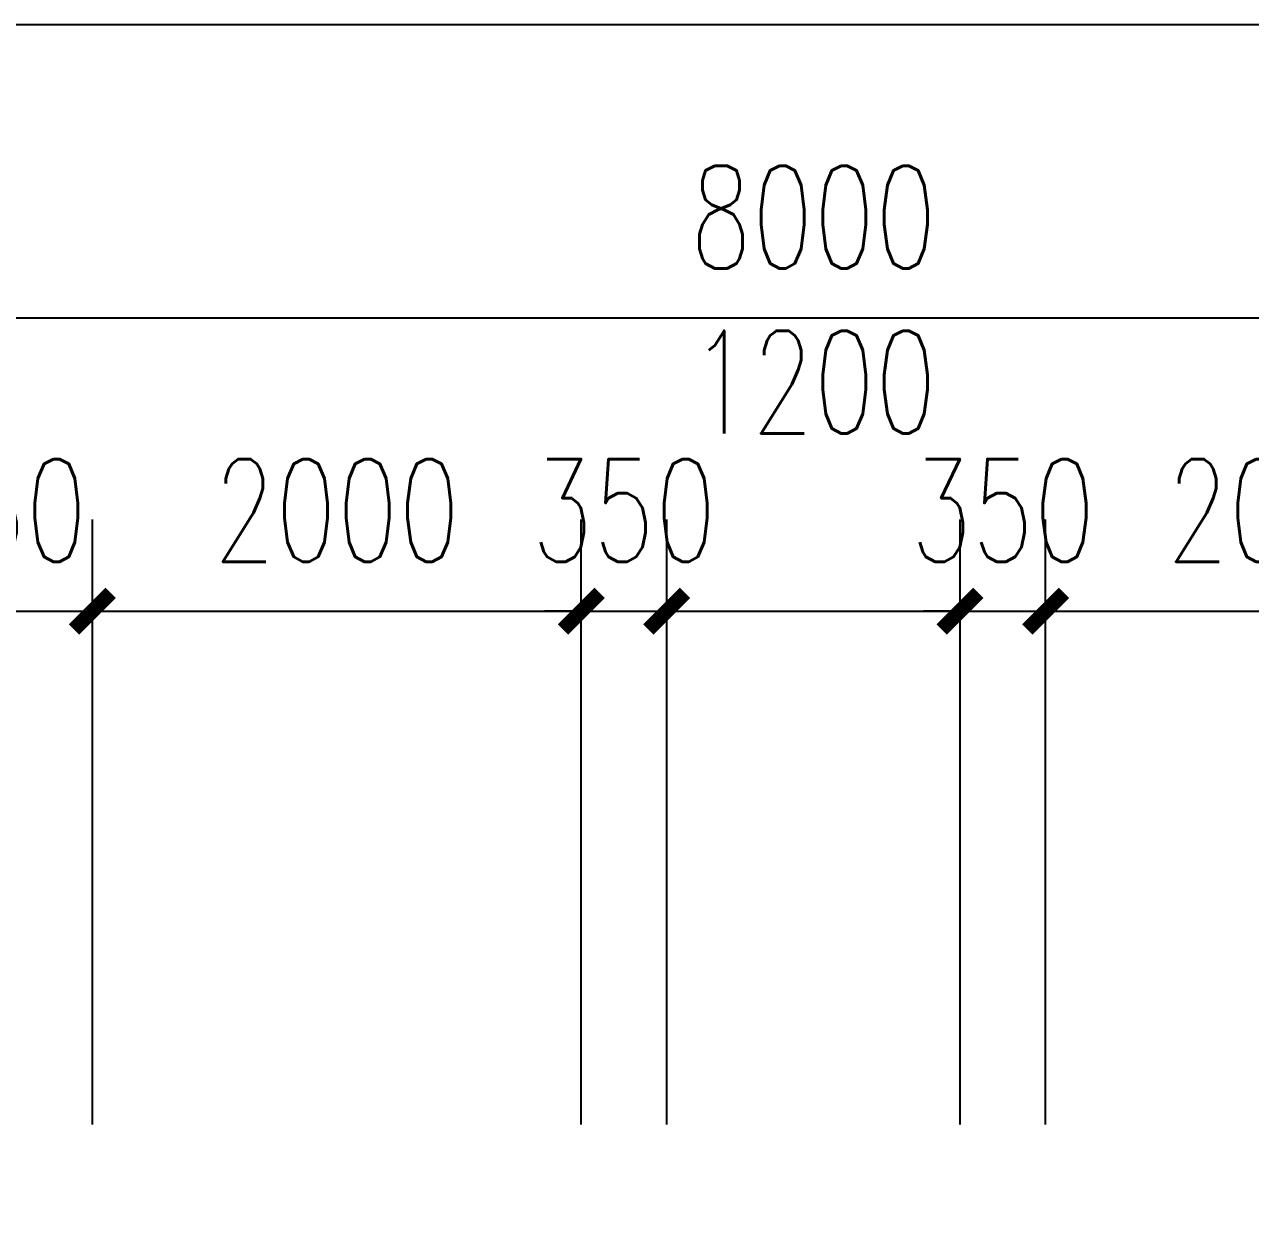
# Model space of a CAD drawing. Extents: x 0 to 2972856, y -1269770 to 0.
# Drawn here: x 2715928 to 2720944, y -1151346 to -1146396 of the extents above; entities that cross this region are included whole.
import ezdxf

# ---------------------------------------------------------------- set-up
doc = ezdxf.new("R2010")
doc.units = 0
doc.header["$LTSCALE"] = 1000
doc.header["$PDSIZE"] = 50
doc.layers.add('1-建筑底图', color=8, linetype='Continuous')
doc.styles.add('A_DIM_T3', font='SIMPLEX', dxfattribs={"width": 0.7, "bigfont": 'HZ'})
doc.dimstyles.new('_TCH_ARCH&&150', dxfattribs={"dimtxt": 420, "dimasz": 150, "dimexe": 375, "dimexo": 450, "dimgap": 202.5, "dimtad": 1, "dimdec": 0, "dimzin": 0, "dimdsep": 46, "dimtxsty": 'A_DIM_T3', "dimblk": 'ARCHTICK', "dimcen": 0.09, "dimclrt": 7, "dimazin": 2, "dimtfac": 1, "dimtdec": 0, "dimtix": 1, "dimtmove": 2, "dimatfit": 3, "dimfxl": 150, "dimtolj": 1, "dimtzin": 0, "dimarcsym": 0})

# ---------------------------------------------------------------- blocks, each defined once
blk = doc.blocks.new('_ArchTick')
at = {"color": 0, "linetype": 'ByBlock', "const_width": 0.4}
blk.add_lwpolyline([(-0.5, -0.5), (0.5, 0.5)], dxfattribs=at)
blk = doc.blocks.new('*D1143')
at = {"layer": '1-建筑底图', "color": 0, "lineweight": -2, "transparency": 16777216}
for p, q in [((2060076.6, -1145125.4), (2060076.6, -1140250.4)), ((2167276.6, -1145125.4), (2167276.6, -1140250.4)), ((2060076.6, -1140625.4), (2167276.6, -1140625.4))]:
    blk.add_line(p, q, dxfattribs=at)
at = {"layer": 'Defpoints', "color": 0, "transparency": 16777216}
for p in [(2167276.6, -1140625.4), (2060076.6, -1145575.4), (2167276.6, -1145575.4)]:
    blk.add_point(p, dxfattribs=at)
at = {"layer": '1-建筑底图', "color": 0, "lineweight": -2, "transparency": 16777216, "xscale": 150, "yscale": 150, "zscale": 150, "rotation": 180}
blk.add_blockref('_ArchTick', (2060076.6, -1140625.4), dxfattribs=at)
at = {"layer": '1-建筑底图', "color": 0, "lineweight": -2, "transparency": 16777216, "xscale": 150, "yscale": 150, "zscale": 150}
blk.add_blockref('_ArchTick', (2167276.6, -1140625.4), dxfattribs=at)
at = {"layer": '1-建筑底图', "color": 7, "transparency": 16777216, "insert": (2113676.6, -1140212.9), "char_height": 420, "attachment_point": 5, "style": 'A_DIM_T3'}
blk.add_mtext('\\A1;107200', dxfattribs=at)
blk = doc.blocks.new('*D1150')
at = {"layer": '1-建筑底图', "color": 0, "lineweight": -2, "transparency": 16777216}
for p, q in [((2100376.6, -1145125.4), (2100376.6, -1141450.4)), ((2108376.6, -1145125.4), (2108376.6, -1141450.4)), ((2100376.6, -1141825.4), (2108376.6, -1141825.4))]:
    blk.add_line(p, q, dxfattribs=at)
at = {"layer": 'Defpoints', "color": 0, "transparency": 16777216}
for p in [(2108376.6, -1141825.4), (2100376.6, -1145575.4), (2108376.6, -1145575.4)]:
    blk.add_point(p, dxfattribs=at)
at = {"layer": '1-建筑底图', "color": 0, "lineweight": -2, "transparency": 16777216, "xscale": 150, "yscale": 150, "zscale": 150, "rotation": 180}
blk.add_blockref('_ArchTick', (2100376.6, -1141825.4), dxfattribs=at)
at = {"layer": '1-建筑底图', "color": 0, "lineweight": -2, "transparency": 16777216, "xscale": 150, "yscale": 150, "zscale": 150}
blk.add_blockref('_ArchTick', (2108376.6, -1141825.4), dxfattribs=at)
at = {"layer": '1-建筑底图', "color": 7, "transparency": 16777216, "insert": (2104376.6, -1141412.9), "char_height": 420, "attachment_point": 5, "style": 'A_DIM_T3'}
blk.add_mtext('\\A1;8000', dxfattribs=at)
blk = doc.blocks.new('*D1233')
at = {"layer": '1-建筑底图', "color": 0, "lineweight": -2, "transparency": 16777216}
for p, q in [((2105326.6, -1145125.4), (2105326.6, -1142650.4)), ((2107326.6, -1145125.4), (2107326.6, -1142650.4)), ((2105326.6, -1143025.4), (2107326.6, -1143025.4))]:
    blk.add_line(p, q, dxfattribs=at)
at = {"layer": 'Defpoints', "color": 0, "transparency": 16777216}
for p in [(2107326.6, -1143025.4), (2105326.6, -1145575.4), (2107326.6, -1145575.4)]:
    blk.add_point(p, dxfattribs=at)
at = {"layer": '1-建筑底图', "color": 0, "lineweight": -2, "transparency": 16777216, "xscale": 150, "yscale": 150, "zscale": 150, "rotation": 180}
blk.add_blockref('_ArchTick', (2105326.6, -1143025.4), dxfattribs=at)
at = {"layer": '1-建筑底图', "color": 0, "lineweight": -2, "transparency": 16777216, "xscale": 150, "yscale": 150, "zscale": 150}
blk.add_blockref('_ArchTick', (2107326.6, -1143025.4), dxfattribs=at)
at = {"layer": '1-建筑底图', "color": 7, "transparency": 16777216, "insert": (2106326.6, -1142612.9), "char_height": 420, "attachment_point": 5, "style": 'A_DIM_T3'}
blk.add_mtext('\\A1;2000', dxfattribs=at)
blk = doc.blocks.new('*D1234')
at = {"layer": '1-建筑底图', "color": 0, "lineweight": -2, "transparency": 16777216}
for p, q in [((2104976.6, -1145125.4), (2104976.6, -1142650.4)), ((2105326.6, -1145125.4), (2105326.6, -1142650.4)), ((2104976.6, -1143025.4), (2104826.6, -1143025.4)), ((2104976.6, -1143025.4), (2105326.6, -1143025.4)), ((2105326.6, -1143025.4), (2105476.6, -1143025.4))]:
    blk.add_line(p, q, dxfattribs=at)
at = {"layer": 'Defpoints', "color": 0, "transparency": 16777216}
for p in [(2105326.6, -1143025.4), (2104976.6, -1145575.4), (2105326.6, -1145575.4)]:
    blk.add_point(p, dxfattribs=at)
at = {"layer": '1-建筑底图', "color": 0, "lineweight": -2, "transparency": 16777216, "xscale": 150, "yscale": 150, "zscale": 150}
blk.add_blockref('_ArchTick', (2104976.6, -1143025.4), dxfattribs=at)
at = {"layer": '1-建筑底图', "color": 0, "lineweight": -2, "transparency": 16777216, "xscale": 150, "yscale": 150, "zscale": 150, "rotation": 180}
blk.add_blockref('_ArchTick', (2105326.6, -1143025.4), dxfattribs=at)
at = {"layer": '1-建筑底图', "color": 7, "transparency": 16777216, "insert": (2105151.6, -1142612.9), "char_height": 420, "attachment_point": 5, "style": 'A_DIM_T3'}
blk.add_mtext('\\A1;350', dxfattribs=at)
blk = doc.blocks.new('*D1235')
at = {"layer": '1-建筑底图', "color": 0, "lineweight": -2, "transparency": 16777216}
for p, q in [((2103776.6, -1145125.4), (2103776.6, -1142650.4)), ((2104976.6, -1145125.4), (2104976.6, -1142650.4)), ((2103776.6, -1143025.4), (2104976.6, -1143025.4))]:
    blk.add_line(p, q, dxfattribs=at)
at = {"layer": 'Defpoints', "color": 0, "transparency": 16777216}
for p in [(2104976.6, -1143025.4), (2103776.6, -1145575.4), (2104976.6, -1145575.4)]:
    blk.add_point(p, dxfattribs=at)
at = {"layer": '1-建筑底图', "color": 0, "lineweight": -2, "transparency": 16777216, "xscale": 150, "yscale": 150, "zscale": 150, "rotation": 180}
blk.add_blockref('_ArchTick', (2103776.6, -1143025.4), dxfattribs=at)
at = {"layer": '1-建筑底图', "color": 0, "lineweight": -2, "transparency": 16777216, "xscale": 150, "yscale": 150, "zscale": 150}
blk.add_blockref('_ArchTick', (2104976.6, -1143025.4), dxfattribs=at)
at = {"layer": '1-建筑底图', "color": 7, "transparency": 16777216, "insert": (2104376.6, -1142087.9), "char_height": 420, "attachment_point": 5, "style": 'A_DIM_T3'}
blk.add_mtext('\\A1;1200', dxfattribs=at)
blk = doc.blocks.new('*D1236')
at = {"layer": '1-建筑底图', "color": 0, "lineweight": -2, "transparency": 16777216}
for p, q in [((2103426.6, -1145125.4), (2103426.6, -1142650.4)), ((2103776.6, -1145125.4), (2103776.6, -1142650.4)), ((2103426.6, -1143025.4), (2103276.6, -1143025.4)), ((2103426.6, -1143025.4), (2103776.6, -1143025.4)), ((2103776.6, -1143025.4), (2103926.6, -1143025.4))]:
    blk.add_line(p, q, dxfattribs=at)
at = {"layer": 'Defpoints', "color": 0, "transparency": 16777216}
for p in [(2103776.6, -1143025.4), (2103426.6, -1145575.4), (2103776.6, -1145575.4)]:
    blk.add_point(p, dxfattribs=at)
at = {"layer": '1-建筑底图', "color": 0, "lineweight": -2, "transparency": 16777216, "xscale": 150, "yscale": 150, "zscale": 150}
blk.add_blockref('_ArchTick', (2103426.6, -1143025.4), dxfattribs=at)
at = {"layer": '1-建筑底图', "color": 0, "lineweight": -2, "transparency": 16777216, "xscale": 150, "yscale": 150, "zscale": 150, "rotation": 180}
blk.add_blockref('_ArchTick', (2103776.6, -1143025.4), dxfattribs=at)
at = {"layer": '1-建筑底图', "color": 7, "transparency": 16777216, "insert": (2103601.6, -1142612.9), "char_height": 420, "attachment_point": 5, "style": 'A_DIM_T3'}
blk.add_mtext('\\A1;350', dxfattribs=at)
blk = doc.blocks.new('*D1237')
at = {"layer": '1-建筑底图', "color": 0, "lineweight": -2, "transparency": 16777216}
for p, q in [((2101426.6, -1145125.4), (2101426.6, -1142650.4)), ((2103426.6, -1145125.4), (2103426.6, -1142650.4)), ((2101426.6, -1143025.4), (2103426.6, -1143025.4))]:
    blk.add_line(p, q, dxfattribs=at)
at = {"layer": 'Defpoints', "color": 0, "transparency": 16777216}
for p in [(2103426.6, -1143025.4), (2101426.6, -1145575.4), (2103426.6, -1145575.4)]:
    blk.add_point(p, dxfattribs=at)
at = {"layer": '1-建筑底图', "color": 0, "lineweight": -2, "transparency": 16777216, "xscale": 150, "yscale": 150, "zscale": 150, "rotation": 180}
blk.add_blockref('_ArchTick', (2101426.6, -1143025.4), dxfattribs=at)
at = {"layer": '1-建筑底图', "color": 0, "lineweight": -2, "transparency": 16777216, "xscale": 150, "yscale": 150, "zscale": 150}
blk.add_blockref('_ArchTick', (2103426.6, -1143025.4), dxfattribs=at)
at = {"layer": '1-建筑底图', "color": 7, "transparency": 16777216, "insert": (2102426.6, -1142612.9), "char_height": 420, "attachment_point": 5, "style": 'A_DIM_T3'}
blk.add_mtext('\\A1;2000', dxfattribs=at)
blk = doc.blocks.new('*D1238')
at = {"layer": '1-建筑底图', "color": 0, "lineweight": -2, "transparency": 16777216}
for p, q in [((2100376.6, -1145125.4), (2100376.6, -1142650.4)), ((2101426.6, -1145125.4), (2101426.6, -1142650.4)), ((2100376.6, -1143025.4), (2100226.6, -1143025.4)), ((2100376.6, -1143025.4), (2101426.6, -1143025.4)), ((2101426.6, -1143025.4), (2101576.6, -1143025.4))]:
    blk.add_line(p, q, dxfattribs=at)
at = {"layer": 'Defpoints', "color": 0, "transparency": 16777216}
for p in [(2101426.6, -1143025.4), (2100376.6, -1145575.4), (2101426.6, -1145575.4)]:
    blk.add_point(p, dxfattribs=at)
at = {"layer": '1-建筑底图', "color": 0, "lineweight": -2, "transparency": 16777216, "xscale": 150, "yscale": 150, "zscale": 150}
blk.add_blockref('_ArchTick', (2100376.6, -1143025.4), dxfattribs=at)
at = {"layer": '1-建筑底图', "color": 0, "lineweight": -2, "transparency": 16777216, "xscale": 150, "yscale": 150, "zscale": 150, "rotation": 180}
blk.add_blockref('_ArchTick', (2101426.6, -1143025.4), dxfattribs=at)
at = {"layer": '1-建筑底图', "color": 7, "transparency": 16777216, "insert": (2100901.6, -1142612.9), "char_height": 420, "attachment_point": 5, "style": 'A_DIM_T3'}
blk.add_mtext('\\A1;1050', dxfattribs=at)
blk = doc.blocks.new('*D1450')
at = {"layer": '1-建筑底图', "color": 0, "lineweight": -2, "transparency": 16777216}
for p, q in [((2060076.6, -1145125.4), (2060076.6, -1140250.4)), ((2167276.6, -1145125.4), (2167276.6, -1140250.4)), ((2060076.6, -1140625.4), (2167276.6, -1140625.4))]:
    blk.add_line(p, q, dxfattribs=at)
at = {"layer": 'Defpoints', "color": 0, "transparency": 16777216}
for p in [(2167276.6, -1140625.4), (2060076.6, -1145575.4), (2167276.6, -1145575.4)]:
    blk.add_point(p, dxfattribs=at)
at = {"layer": '1-建筑底图', "color": 0, "lineweight": -2, "transparency": 16777216, "xscale": 150, "yscale": 150, "zscale": 150, "rotation": 180}
blk.add_blockref('_ArchTick', (2060076.6, -1140625.4), dxfattribs=at)
at = {"layer": '1-建筑底图', "color": 0, "lineweight": -2, "transparency": 16777216, "xscale": 150, "yscale": 150, "zscale": 150}
blk.add_blockref('_ArchTick', (2167276.6, -1140625.4), dxfattribs=at)
at = {"layer": '1-建筑底图', "color": 7, "transparency": 16777216, "insert": (2113676.6, -1140212.9), "char_height": 420, "attachment_point": 5, "style": 'A_DIM_T3'}
blk.add_mtext('\\A1;107200', dxfattribs=at)
blk = doc.blocks.new('*D1457')
at = {"layer": '1-建筑底图', "color": 0, "lineweight": -2, "transparency": 16777216}
for p, q in [((2100376.6, -1145125.4), (2100376.6, -1141450.4)), ((2108376.6, -1145125.4), (2108376.6, -1141450.4)), ((2100376.6, -1141825.4), (2108376.6, -1141825.4))]:
    blk.add_line(p, q, dxfattribs=at)
at = {"layer": 'Defpoints', "color": 0, "transparency": 16777216}
for p in [(2108376.6, -1141825.4), (2100376.6, -1145575.4), (2108376.6, -1145575.4)]:
    blk.add_point(p, dxfattribs=at)
at = {"layer": '1-建筑底图', "color": 0, "lineweight": -2, "transparency": 16777216, "xscale": 150, "yscale": 150, "zscale": 150, "rotation": 180}
blk.add_blockref('_ArchTick', (2100376.6, -1141825.4), dxfattribs=at)
at = {"layer": '1-建筑底图', "color": 0, "lineweight": -2, "transparency": 16777216, "xscale": 150, "yscale": 150, "zscale": 150}
blk.add_blockref('_ArchTick', (2108376.6, -1141825.4), dxfattribs=at)
at = {"layer": '1-建筑底图', "color": 7, "transparency": 16777216, "insert": (2104376.6, -1141412.9), "char_height": 420, "attachment_point": 5, "style": 'A_DIM_T3'}
blk.add_mtext('\\A1;8000', dxfattribs=at)
blk = doc.blocks.new('*D1540')
at = {"layer": '1-建筑底图', "color": 0, "lineweight": -2, "transparency": 16777216}
for p, q in [((2105326.6, -1145125.4), (2105326.6, -1142650.4)), ((2107326.6, -1145125.4), (2107326.6, -1142650.4)), ((2105326.6, -1143025.4), (2107326.6, -1143025.4))]:
    blk.add_line(p, q, dxfattribs=at)
at = {"layer": 'Defpoints', "color": 0, "transparency": 16777216}
for p in [(2107326.6, -1143025.4), (2105326.6, -1145575.4), (2107326.6, -1145575.4)]:
    blk.add_point(p, dxfattribs=at)
at = {"layer": '1-建筑底图', "color": 0, "lineweight": -2, "transparency": 16777216, "xscale": 150, "yscale": 150, "zscale": 150, "rotation": 180}
blk.add_blockref('_ArchTick', (2105326.6, -1143025.4), dxfattribs=at)
at = {"layer": '1-建筑底图', "color": 0, "lineweight": -2, "transparency": 16777216, "xscale": 150, "yscale": 150, "zscale": 150}
blk.add_blockref('_ArchTick', (2107326.6, -1143025.4), dxfattribs=at)
at = {"layer": '1-建筑底图', "color": 7, "transparency": 16777216, "insert": (2106326.6, -1142612.9), "char_height": 420, "attachment_point": 5, "style": 'A_DIM_T3'}
blk.add_mtext('\\A1;2000', dxfattribs=at)
blk = doc.blocks.new('*D1541')
at = {"layer": '1-建筑底图', "color": 0, "lineweight": -2, "transparency": 16777216}
for p, q in [((2104976.6, -1145125.4), (2104976.6, -1142650.4)), ((2105326.6, -1145125.4), (2105326.6, -1142650.4)), ((2104976.6, -1143025.4), (2104826.6, -1143025.4)), ((2104976.6, -1143025.4), (2105326.6, -1143025.4)), ((2105326.6, -1143025.4), (2105476.6, -1143025.4))]:
    blk.add_line(p, q, dxfattribs=at)
at = {"layer": 'Defpoints', "color": 0, "transparency": 16777216}
for p in [(2105326.6, -1143025.4), (2104976.6, -1145575.4), (2105326.6, -1145575.4)]:
    blk.add_point(p, dxfattribs=at)
at = {"layer": '1-建筑底图', "color": 0, "lineweight": -2, "transparency": 16777216, "xscale": 150, "yscale": 150, "zscale": 150}
blk.add_blockref('_ArchTick', (2104976.6, -1143025.4), dxfattribs=at)
at = {"layer": '1-建筑底图', "color": 0, "lineweight": -2, "transparency": 16777216, "xscale": 150, "yscale": 150, "zscale": 150, "rotation": 180}
blk.add_blockref('_ArchTick', (2105326.6, -1143025.4), dxfattribs=at)
at = {"layer": '1-建筑底图', "color": 7, "transparency": 16777216, "insert": (2105151.6, -1142612.9), "char_height": 420, "attachment_point": 5, "style": 'A_DIM_T3'}
blk.add_mtext('\\A1;350', dxfattribs=at)
blk = doc.blocks.new('*D1542')
at = {"layer": '1-建筑底图', "color": 0, "lineweight": -2, "transparency": 16777216}
for p, q in [((2103776.6, -1145125.4), (2103776.6, -1142650.4)), ((2104976.6, -1145125.4), (2104976.6, -1142650.4)), ((2103776.6, -1143025.4), (2104976.6, -1143025.4))]:
    blk.add_line(p, q, dxfattribs=at)
at = {"layer": 'Defpoints', "color": 0, "transparency": 16777216}
for p in [(2104976.6, -1143025.4), (2103776.6, -1145575.4), (2104976.6, -1145575.4)]:
    blk.add_point(p, dxfattribs=at)
at = {"layer": '1-建筑底图', "color": 0, "lineweight": -2, "transparency": 16777216, "xscale": 150, "yscale": 150, "zscale": 150, "rotation": 180}
blk.add_blockref('_ArchTick', (2103776.6, -1143025.4), dxfattribs=at)
at = {"layer": '1-建筑底图', "color": 0, "lineweight": -2, "transparency": 16777216, "xscale": 150, "yscale": 150, "zscale": 150}
blk.add_blockref('_ArchTick', (2104976.6, -1143025.4), dxfattribs=at)
at = {"layer": '1-建筑底图', "color": 7, "transparency": 16777216, "insert": (2104376.6, -1142087.9), "char_height": 420, "attachment_point": 5, "style": 'A_DIM_T3'}
blk.add_mtext('\\A1;1200', dxfattribs=at)
blk = doc.blocks.new('*D1543')
at = {"layer": '1-建筑底图', "color": 0, "lineweight": -2, "transparency": 16777216}
for p, q in [((2103426.6, -1145125.4), (2103426.6, -1142650.4)), ((2103776.6, -1145125.4), (2103776.6, -1142650.4)), ((2103426.6, -1143025.4), (2103276.6, -1143025.4)), ((2103426.6, -1143025.4), (2103776.6, -1143025.4)), ((2103776.6, -1143025.4), (2103926.6, -1143025.4))]:
    blk.add_line(p, q, dxfattribs=at)
at = {"layer": 'Defpoints', "color": 0, "transparency": 16777216}
for p in [(2103776.6, -1143025.4), (2103426.6, -1145575.4), (2103776.6, -1145575.4)]:
    blk.add_point(p, dxfattribs=at)
at = {"layer": '1-建筑底图', "color": 0, "lineweight": -2, "transparency": 16777216, "xscale": 150, "yscale": 150, "zscale": 150}
blk.add_blockref('_ArchTick', (2103426.6, -1143025.4), dxfattribs=at)
at = {"layer": '1-建筑底图', "color": 0, "lineweight": -2, "transparency": 16777216, "xscale": 150, "yscale": 150, "zscale": 150, "rotation": 180}
blk.add_blockref('_ArchTick', (2103776.6, -1143025.4), dxfattribs=at)
at = {"layer": '1-建筑底图', "color": 7, "transparency": 16777216, "insert": (2103601.6, -1142612.9), "char_height": 420, "attachment_point": 5, "style": 'A_DIM_T3'}
blk.add_mtext('\\A1;350', dxfattribs=at)
blk = doc.blocks.new('*D1544')
at = {"layer": '1-建筑底图', "color": 0, "lineweight": -2, "transparency": 16777216}
for p, q in [((2101426.6, -1145125.4), (2101426.6, -1142650.4)), ((2103426.6, -1145125.4), (2103426.6, -1142650.4)), ((2101426.6, -1143025.4), (2103426.6, -1143025.4))]:
    blk.add_line(p, q, dxfattribs=at)
at = {"layer": 'Defpoints', "color": 0, "transparency": 16777216}
for p in [(2103426.6, -1143025.4), (2101426.6, -1145575.4), (2103426.6, -1145575.4)]:
    blk.add_point(p, dxfattribs=at)
at = {"layer": '1-建筑底图', "color": 0, "lineweight": -2, "transparency": 16777216, "xscale": 150, "yscale": 150, "zscale": 150, "rotation": 180}
blk.add_blockref('_ArchTick', (2101426.6, -1143025.4), dxfattribs=at)
at = {"layer": '1-建筑底图', "color": 0, "lineweight": -2, "transparency": 16777216, "xscale": 150, "yscale": 150, "zscale": 150}
blk.add_blockref('_ArchTick', (2103426.6, -1143025.4), dxfattribs=at)
at = {"layer": '1-建筑底图', "color": 7, "transparency": 16777216, "insert": (2102426.6, -1142612.9), "char_height": 420, "attachment_point": 5, "style": 'A_DIM_T3'}
blk.add_mtext('\\A1;2000', dxfattribs=at)
blk = doc.blocks.new('*D1545')
at = {"layer": '1-建筑底图', "color": 0, "lineweight": -2, "transparency": 16777216}
for p, q in [((2100376.6, -1145125.4), (2100376.6, -1142650.4)), ((2101426.6, -1145125.4), (2101426.6, -1142650.4)), ((2100376.6, -1143025.4), (2100226.6, -1143025.4)), ((2100376.6, -1143025.4), (2101426.6, -1143025.4)), ((2101426.6, -1143025.4), (2101576.6, -1143025.4))]:
    blk.add_line(p, q, dxfattribs=at)
at = {"layer": 'Defpoints', "color": 0, "transparency": 16777216}
for p in [(2101426.6, -1143025.4), (2100376.6, -1145575.4), (2101426.6, -1145575.4)]:
    blk.add_point(p, dxfattribs=at)
at = {"layer": '1-建筑底图', "color": 0, "lineweight": -2, "transparency": 16777216, "xscale": 150, "yscale": 150, "zscale": 150}
blk.add_blockref('_ArchTick', (2100376.6, -1143025.4), dxfattribs=at)
at = {"layer": '1-建筑底图', "color": 0, "lineweight": -2, "transparency": 16777216, "xscale": 150, "yscale": 150, "zscale": 150, "rotation": 180}
blk.add_blockref('_ArchTick', (2101426.6, -1143025.4), dxfattribs=at)
at = {"layer": '1-建筑底图', "color": 7, "transparency": 16777216, "insert": (2100901.6, -1142612.9), "char_height": 420, "attachment_point": 5, "style": 'A_DIM_T3'}
blk.add_mtext('\\A1;1050', dxfattribs=at)
blk = doc.blocks.new('*D1757')
at = {"layer": '1-建筑底图', "color": 0, "lineweight": -2, "transparency": 16777216}
for p, q in [((2060076.6, -1145125.4), (2060076.6, -1140250.4)), ((2167276.6, -1145125.4), (2167276.6, -1140250.4)), ((2060076.6, -1140625.4), (2167276.6, -1140625.4))]:
    blk.add_line(p, q, dxfattribs=at)
at = {"layer": 'Defpoints', "color": 0, "transparency": 16777216}
for p in [(2167276.6, -1140625.4), (2060076.6, -1145575.4), (2167276.6, -1145575.4)]:
    blk.add_point(p, dxfattribs=at)
at = {"layer": '1-建筑底图', "color": 0, "lineweight": -2, "transparency": 16777216, "xscale": 150, "yscale": 150, "zscale": 150, "rotation": 180}
blk.add_blockref('_ArchTick', (2060076.6, -1140625.4), dxfattribs=at)
at = {"layer": '1-建筑底图', "color": 0, "lineweight": -2, "transparency": 16777216, "xscale": 150, "yscale": 150, "zscale": 150}
blk.add_blockref('_ArchTick', (2167276.6, -1140625.4), dxfattribs=at)
at = {"layer": '1-建筑底图', "color": 7, "transparency": 16777216, "insert": (2113676.6, -1140212.9), "char_height": 420, "attachment_point": 5, "style": 'A_DIM_T3'}
blk.add_mtext('\\A1;107200', dxfattribs=at)
blk = doc.blocks.new('*D1764')
at = {"layer": '1-建筑底图', "color": 0, "lineweight": -2, "transparency": 16777216}
for p, q in [((2100376.6, -1145125.4), (2100376.6, -1141450.4)), ((2108376.6, -1145125.4), (2108376.6, -1141450.4)), ((2100376.6, -1141825.4), (2108376.6, -1141825.4))]:
    blk.add_line(p, q, dxfattribs=at)
at = {"layer": 'Defpoints', "color": 0, "transparency": 16777216}
for p in [(2108376.6, -1141825.4), (2100376.6, -1145575.4), (2108376.6, -1145575.4)]:
    blk.add_point(p, dxfattribs=at)
at = {"layer": '1-建筑底图', "color": 0, "lineweight": -2, "transparency": 16777216, "xscale": 150, "yscale": 150, "zscale": 150, "rotation": 180}
blk.add_blockref('_ArchTick', (2100376.6, -1141825.4), dxfattribs=at)
at = {"layer": '1-建筑底图', "color": 0, "lineweight": -2, "transparency": 16777216, "xscale": 150, "yscale": 150, "zscale": 150}
blk.add_blockref('_ArchTick', (2108376.6, -1141825.4), dxfattribs=at)
at = {"layer": '1-建筑底图', "color": 7, "transparency": 16777216, "insert": (2104376.6, -1141412.9), "char_height": 420, "attachment_point": 5, "style": 'A_DIM_T3'}
blk.add_mtext('\\A1;8000', dxfattribs=at)
blk = doc.blocks.new('*D1847')
at = {"layer": '1-建筑底图', "color": 0, "lineweight": -2, "transparency": 16777216}
for p, q in [((2105326.6, -1145125.4), (2105326.6, -1142650.4)), ((2107326.6, -1145125.4), (2107326.6, -1142650.4)), ((2105326.6, -1143025.4), (2107326.6, -1143025.4))]:
    blk.add_line(p, q, dxfattribs=at)
at = {"layer": 'Defpoints', "color": 0, "transparency": 16777216}
for p in [(2107326.6, -1143025.4), (2105326.6, -1145575.4), (2107326.6, -1145575.4)]:
    blk.add_point(p, dxfattribs=at)
at = {"layer": '1-建筑底图', "color": 0, "lineweight": -2, "transparency": 16777216, "xscale": 150, "yscale": 150, "zscale": 150, "rotation": 180}
blk.add_blockref('_ArchTick', (2105326.6, -1143025.4), dxfattribs=at)
at = {"layer": '1-建筑底图', "color": 0, "lineweight": -2, "transparency": 16777216, "xscale": 150, "yscale": 150, "zscale": 150}
blk.add_blockref('_ArchTick', (2107326.6, -1143025.4), dxfattribs=at)
at = {"layer": '1-建筑底图', "color": 7, "transparency": 16777216, "insert": (2106326.6, -1142612.9), "char_height": 420, "attachment_point": 5, "style": 'A_DIM_T3'}
blk.add_mtext('\\A1;2000', dxfattribs=at)
blk = doc.blocks.new('*D1848')
at = {"layer": '1-建筑底图', "color": 0, "lineweight": -2, "transparency": 16777216}
for p, q in [((2104976.6, -1145125.4), (2104976.6, -1142650.4)), ((2105326.6, -1145125.4), (2105326.6, -1142650.4)), ((2104976.6, -1143025.4), (2104826.6, -1143025.4)), ((2104976.6, -1143025.4), (2105326.6, -1143025.4)), ((2105326.6, -1143025.4), (2105476.6, -1143025.4))]:
    blk.add_line(p, q, dxfattribs=at)
at = {"layer": 'Defpoints', "color": 0, "transparency": 16777216}
for p in [(2105326.6, -1143025.4), (2104976.6, -1145575.4), (2105326.6, -1145575.4)]:
    blk.add_point(p, dxfattribs=at)
at = {"layer": '1-建筑底图', "color": 0, "lineweight": -2, "transparency": 16777216, "xscale": 150, "yscale": 150, "zscale": 150}
blk.add_blockref('_ArchTick', (2104976.6, -1143025.4), dxfattribs=at)
at = {"layer": '1-建筑底图', "color": 0, "lineweight": -2, "transparency": 16777216, "xscale": 150, "yscale": 150, "zscale": 150, "rotation": 180}
blk.add_blockref('_ArchTick', (2105326.6, -1143025.4), dxfattribs=at)
at = {"layer": '1-建筑底图', "color": 7, "transparency": 16777216, "insert": (2105151.6, -1142612.9), "char_height": 420, "attachment_point": 5, "style": 'A_DIM_T3'}
blk.add_mtext('\\A1;350', dxfattribs=at)
blk = doc.blocks.new('*D1849')
at = {"layer": '1-建筑底图', "color": 0, "lineweight": -2, "transparency": 16777216}
for p, q in [((2103776.6, -1145125.4), (2103776.6, -1142650.4)), ((2104976.6, -1145125.4), (2104976.6, -1142650.4)), ((2103776.6, -1143025.4), (2104976.6, -1143025.4))]:
    blk.add_line(p, q, dxfattribs=at)
at = {"layer": 'Defpoints', "color": 0, "transparency": 16777216}
for p in [(2104976.6, -1143025.4), (2103776.6, -1145575.4), (2104976.6, -1145575.4)]:
    blk.add_point(p, dxfattribs=at)
at = {"layer": '1-建筑底图', "color": 0, "lineweight": -2, "transparency": 16777216, "xscale": 150, "yscale": 150, "zscale": 150, "rotation": 180}
blk.add_blockref('_ArchTick', (2103776.6, -1143025.4), dxfattribs=at)
at = {"layer": '1-建筑底图', "color": 0, "lineweight": -2, "transparency": 16777216, "xscale": 150, "yscale": 150, "zscale": 150}
blk.add_blockref('_ArchTick', (2104976.6, -1143025.4), dxfattribs=at)
at = {"layer": '1-建筑底图', "color": 7, "transparency": 16777216, "insert": (2104376.6, -1142087.9), "char_height": 420, "attachment_point": 5, "style": 'A_DIM_T3'}
blk.add_mtext('\\A1;1200', dxfattribs=at)
blk = doc.blocks.new('*D1850')
at = {"layer": '1-建筑底图', "color": 0, "lineweight": -2, "transparency": 16777216}
for p, q in [((2103426.6, -1145125.4), (2103426.6, -1142650.4)), ((2103776.6, -1145125.4), (2103776.6, -1142650.4)), ((2103426.6, -1143025.4), (2103276.6, -1143025.4)), ((2103426.6, -1143025.4), (2103776.6, -1143025.4)), ((2103776.6, -1143025.4), (2103926.6, -1143025.4))]:
    blk.add_line(p, q, dxfattribs=at)
at = {"layer": 'Defpoints', "color": 0, "transparency": 16777216}
for p in [(2103776.6, -1143025.4), (2103426.6, -1145575.4), (2103776.6, -1145575.4)]:
    blk.add_point(p, dxfattribs=at)
at = {"layer": '1-建筑底图', "color": 0, "lineweight": -2, "transparency": 16777216, "xscale": 150, "yscale": 150, "zscale": 150}
blk.add_blockref('_ArchTick', (2103426.6, -1143025.4), dxfattribs=at)
at = {"layer": '1-建筑底图', "color": 0, "lineweight": -2, "transparency": 16777216, "xscale": 150, "yscale": 150, "zscale": 150, "rotation": 180}
blk.add_blockref('_ArchTick', (2103776.6, -1143025.4), dxfattribs=at)
at = {"layer": '1-建筑底图', "color": 7, "transparency": 16777216, "insert": (2103601.6, -1142612.9), "char_height": 420, "attachment_point": 5, "style": 'A_DIM_T3'}
blk.add_mtext('\\A1;350', dxfattribs=at)
blk = doc.blocks.new('*D1851')
at = {"layer": '1-建筑底图', "color": 0, "lineweight": -2, "transparency": 16777216}
for p, q in [((2101426.6, -1145125.4), (2101426.6, -1142650.4)), ((2103426.6, -1145125.4), (2103426.6, -1142650.4)), ((2101426.6, -1143025.4), (2103426.6, -1143025.4))]:
    blk.add_line(p, q, dxfattribs=at)
at = {"layer": 'Defpoints', "color": 0, "transparency": 16777216}
for p in [(2103426.6, -1143025.4), (2101426.6, -1145575.4), (2103426.6, -1145575.4)]:
    blk.add_point(p, dxfattribs=at)
at = {"layer": '1-建筑底图', "color": 0, "lineweight": -2, "transparency": 16777216, "xscale": 150, "yscale": 150, "zscale": 150, "rotation": 180}
blk.add_blockref('_ArchTick', (2101426.6, -1143025.4), dxfattribs=at)
at = {"layer": '1-建筑底图', "color": 0, "lineweight": -2, "transparency": 16777216, "xscale": 150, "yscale": 150, "zscale": 150}
blk.add_blockref('_ArchTick', (2103426.6, -1143025.4), dxfattribs=at)
at = {"layer": '1-建筑底图', "color": 7, "transparency": 16777216, "insert": (2102426.6, -1142612.9), "char_height": 420, "attachment_point": 5, "style": 'A_DIM_T3'}
blk.add_mtext('\\A1;2000', dxfattribs=at)
blk = doc.blocks.new('*D1852')
at = {"layer": '1-建筑底图', "color": 0, "lineweight": -2, "transparency": 16777216}
for p, q in [((2100376.6, -1145125.4), (2100376.6, -1142650.4)), ((2101426.6, -1145125.4), (2101426.6, -1142650.4)), ((2100376.6, -1143025.4), (2100226.6, -1143025.4)), ((2100376.6, -1143025.4), (2101426.6, -1143025.4)), ((2101426.6, -1143025.4), (2101576.6, -1143025.4))]:
    blk.add_line(p, q, dxfattribs=at)
at = {"layer": 'Defpoints', "color": 0, "transparency": 16777216}
for p in [(2101426.6, -1143025.4), (2100376.6, -1145575.4), (2101426.6, -1145575.4)]:
    blk.add_point(p, dxfattribs=at)
at = {"layer": '1-建筑底图', "color": 0, "lineweight": -2, "transparency": 16777216, "xscale": 150, "yscale": 150, "zscale": 150}
blk.add_blockref('_ArchTick', (2100376.6, -1143025.4), dxfattribs=at)
at = {"layer": '1-建筑底图', "color": 0, "lineweight": -2, "transparency": 16777216, "xscale": 150, "yscale": 150, "zscale": 150, "rotation": 180}
blk.add_blockref('_ArchTick', (2101426.6, -1143025.4), dxfattribs=at)
at = {"layer": '1-建筑底图', "color": 7, "transparency": 16777216, "insert": (2100901.6, -1142612.9), "char_height": 420, "attachment_point": 5, "style": 'A_DIM_T3'}
blk.add_mtext('\\A1;1050', dxfattribs=at)
blk = doc.blocks.new('1-三层建筑底图')
at = {"layer": '1-建筑底图'}
for p1, p2, distance, picture, middle in [((-600, 79200), (106600, 79200), 4950, '*D1143', (53000, 84562.5)), ((-600, 79200), (106600, 79200), 4950, '*D1450', (53000, 84562.5)), ((-600, 79200), (106600, 79200), 4950, '*D1757', (53000, 84562.5)), ((39700, 79200), (47700, 79200), 3750, '*D1150', (43700, 83362.5)), ((39700, 79200), (47700, 79200), 3750, '*D1457', (43700, 83362.5)), ((39700, 79200), (47700, 79200), 3750, '*D1764', (43700, 83362.5)), ((39700, 79200), (40750, 79200), 2550, '*D1238', (40225, 82162.5)), ((39700, 79200), (40750, 79200), 2550, '*D1545', (40225, 82162.5)), ((39700, 79200), (40750, 79200), 2550, '*D1852', (40225, 82162.5)), ((40750, 79200), (42750, 79200), 2550, '*D1237', (41750, 82162.5)), ((40750, 79200), (42750, 79200), 2550, '*D1544', (41750, 82162.5)), ((40750, 79200), (42750, 79200), 2550, '*D1851', (41750, 82162.5)), ((42750, 79200), (43100, 79200), 2550, '*D1236', (42925, 82162.5)), ((42750, 79200), (43100, 79200), 2550, '*D1543', (42925, 82162.5)), ((42750, 79200), (43100, 79200), 2550, '*D1850', (42925, 82162.5)), ((44300, 79200), (44650, 79200), 2550, '*D1234', (44475, 82162.5)), ((44300, 79200), (44650, 79200), 2550, '*D1541', (44475, 82162.5)), ((44300, 79200), (44650, 79200), 2550, '*D1848', (44475, 82162.5)), ((44650, 79200), (46650, 79200), 2550, '*D1233', (45650, 82162.5)), ((44650, 79200), (46650, 79200), 2550, '*D1540', (45650, 82162.5)), ((44650, 79200), (46650, 79200), 2550, '*D1847', (45650, 82162.5))]:
    dim = blk.add_aligned_dim(p1=p1, p2=p2, distance=distance, dimstyle='_TCH_ARCH&&150', dxfattribs=at)
    dim.commit()
    dim.dimension.update_dxf_attribs({"geometry": picture, "text_midpoint": middle, "insert": (-2060676.6, 1224775.4)})
for picture in ['*D1235', '*D1542', '*D1849']:
    dim = blk.add_linear_dim(base=(44300, 81750), p1=(43100, 79200), p2=(44300, 79200), angle=360, dimstyle='_TCH_ARCH&&150', dxfattribs=at)
    dim.commit()
    dim.dimension.update_dxf_attribs({"geometry": picture, "text_midpoint": (43700, 82687.5), "dimtype": 129, "insert": (-2060676.6, 1224775.4)})

msp = doc.modelspace()

# ---------------------------------------------------------------- block references
at = {"layer": '1-建筑底图', "linetype": 'ByBlock'}
msp.add_blockref('1-三层建筑底图', (2675455.9, -1230545.9), dxfattribs=at)

doc.saveas('drawing.dxf')
